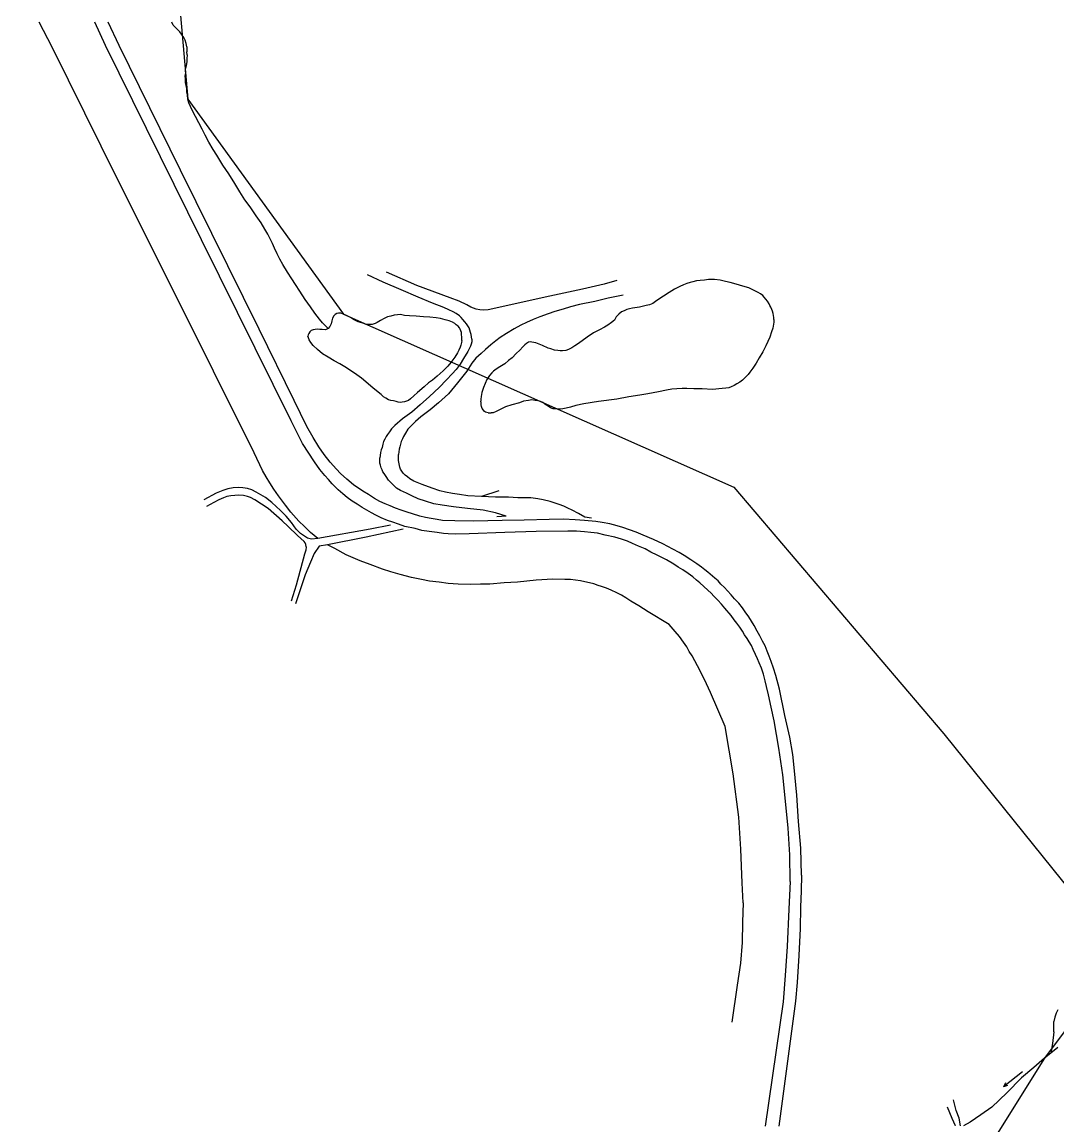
# Model space of a CAD drawing. Header units: millimetres. Extents: x 583 to 26013, y 350 to 21391.
# Drawn here: x 7621.9 to 8091.2, y 11884 to 12384 of the extents above; entities that cross this region are included whole.
import ezdxf

# ---------------------------------------------------------------- set-up
doc = ezdxf.new("R2010")
doc.units = ezdxf.units.MM
for name, color, linetype in [('105-QUADRAS_ESTRADAS', 80, 'Continuous'), ('110-CERCA_DE_ARAME', 10, 'Continuous'), ('145-', 130, 'Continuous'), ('RIOS', 140, 'Continuous')]:
    doc.layers.add(name, color=color, linetype=linetype)

msp = doc.modelspace()

# ---------------------------------------------------------------- linework, layer by layer
at = {"layer": '105-QUADRAS_ESTRADAS', "color": 0, "linetype": 'Continuous'}
for p, q in [((7659.71551, 12373.40241), (7654.81551, 12383.90241)), ((7665.91551, 12373.30241), (7660.91551, 12383.90241)), ((7703.21551, 12285.30241), (7659.71551, 12373.40241)), ((7693.71551, 12316.90241), (7665.91551, 12373.30241)), ((7729.31551, 12244.80241), (7693.71551, 12316.90241)), ((7743.81551, 12203.40241), (7703.21551, 12285.30241)), ((7800.81551, 12264.70241), (7787.01551, 12270.70241)), ((7785.51551, 12266.20241), (7778.41551, 12269.50241)), ((7793.71551, 12262.60241), (7785.51551, 12266.20241)), ((7885.61551, 12265.20241), (7875.81551, 12262.90241)), ((7891.41551, 12266.90241), (7885.61551, 12265.20241)), ((7801.31551, 12259.30241), (7793.71551, 12262.60241)), ((7815.81551, 12259.00241), (7800.81551, 12264.70241)), ((7875.81551, 12262.90241), (7858.91551, 12259.30241)), ((7894.21551, 12260.20241), (7887.41551, 12258.90241)), ((7807.91551, 12256.60241), (7801.31551, 12259.30241)), ((7812.91551, 12254.60241), (7807.91551, 12256.60241)), ((7819.91551, 12257.50241), (7815.81551, 12259.00241)), ((7823.41551, 12255.80241), (7819.91551, 12257.50241)), ((7825.21551, 12254.80241), (7823.41551, 12255.80241)), ((7858.91551, 12259.30241), (7835.11551, 12254.10241)), ((7870.41551, 12255.00241), (7867.01551, 12253.90241)), ((7874.41551, 12256.00241), (7870.41551, 12255.00241)), ((7881.41551, 12257.40241), (7874.41551, 12256.00241)), ((7887.41551, 12258.90241), (7881.41551, 12257.40241)), ((7815.31551, 12253.60241), (7812.91551, 12254.60241)), ((7817.21551, 12252.70241), (7815.31551, 12253.60241)), ((7818.61551, 12251.90241), (7817.21551, 12252.70241)), ((7820.01551, 12250.90241), (7818.61551, 12251.90241)), ((7820.81551, 12250.20241), (7820.01551, 12250.90241)), ((7821.61551, 12249.30241), (7820.81551, 12250.20241)), ((7827.61551, 12253.90241), (7825.21551, 12254.80241)), ((7829.31551, 12253.60241), (7827.61551, 12253.90241)), ((7831.11551, 12253.50241), (7829.31551, 12253.60241)), ((7833.11551, 12253.60241), (7831.11551, 12253.50241)), ((7835.11551, 12254.10241), (7833.11551, 12253.60241)), ((7856.51551, 12250.50241), (7853.51551, 12249.30241)), ((7860.21551, 12251.80241), (7856.51551, 12250.50241)), ((7863.21551, 12252.80241), (7860.21551, 12251.80241)), ((7867.01551, 12253.90241), (7863.21551, 12252.80241)), ((7822.51551, 12248.20241), (7821.61551, 12249.30241)), ((7823.21551, 12247.30241), (7822.51551, 12248.20241)), ((7823.91551, 12246.40241), (7823.21551, 12247.30241)), ((7824.41551, 12245.40241), (7823.91551, 12246.40241)), ((7824.81551, 12244.40241), (7824.41551, 12245.40241)), ((7844.81551, 12245.00241), (7841.31551, 12242.90241)), ((7847.91551, 12246.70241), (7844.81551, 12245.00241)), ((7850.41551, 12247.90241), (7847.91551, 12246.70241)), ((7853.51551, 12249.30241), (7850.41551, 12247.90241)), ((7745.11551, 12212.60241), (7729.31551, 12244.80241)), ((7825.11551, 12243.30241), (7824.81551, 12244.40241)), ((7825.41551, 12242.40241), (7825.11551, 12243.30241)), ((7825.51551, 12241.40241), (7825.41551, 12242.40241)), ((7825.61551, 12240.30241), (7825.51551, 12241.40241)), ((7825.61551, 12240.30241), (7825.61551, 12239.10241)), ((7838.51551, 12241.10241), (7836.51551, 12239.60241)), ((7841.31551, 12242.90241), (7838.51551, 12241.10241)), ((7825.01551, 12237.20241), (7823.81551, 12234.80241)), ((7825.41551, 12238.10241), (7825.01551, 12237.20241)), ((7825.61551, 12239.10241), (7825.41551, 12238.10241)), ((7831.81551, 12235.70241), (7829.81551, 12233.90241)), ((7834.31551, 12237.80241), (7831.81551, 12235.70241)), ((7836.51551, 12239.60241), (7834.31551, 12237.80241)), ((7821.81551, 12231.50241), (7820.31551, 12229.00241)), ((7823.81551, 12234.80241), (7821.81551, 12231.50241)), ((7827.51551, 12231.70241), (7825.71551, 12229.50241)), ((7829.81551, 12233.90241), (7827.51551, 12231.70241)), ((7818.61551, 12226.60241), (7816.71551, 12224.60241)), ((7820.31551, 12229.00241), (7818.61551, 12226.60241)), ((7823.41551, 12225.90241), (7819.11551, 12220.60241)), ((7825.71551, 12229.50241), (7823.41551, 12225.90241)), ((7814.21551, 12221.90241), (7810.91551, 12218.40241)), ((7816.71551, 12224.60241), (7814.21551, 12221.90241)), ((7819.11551, 12220.60241), (7815.11551, 12215.60241)), ((7810.91551, 12218.40241), (7806.51551, 12214.40241)), ((7815.11551, 12215.60241), (7810.51551, 12211.50241)), ((7750.91551, 12200.70241), (7745.11551, 12212.60241)), ((7802.21551, 12210.60241), (7798.41551, 12207.30241)), ((7806.51551, 12214.40241), (7802.21551, 12210.60241)), ((7810.51551, 12211.50241), (7806.81551, 12208.30241)), ((7798.41551, 12207.30241), (7794.21551, 12204.20241)), ((7802.61551, 12205.10241), (7800.11551, 12203.00241)), ((7806.81551, 12208.30241), (7802.61551, 12205.10241)), ((7749.01551, 12193.10241), (7743.81551, 12203.40241)), ((7753.71551, 12195.80241), (7750.91551, 12200.70241)), ((7790.81551, 12201.20241), (7789.21551, 12199.70241)), ((7794.21551, 12204.20241), (7790.81551, 12201.20241)), ((7798.41551, 12201.40241), (7796.71551, 12199.50241)), ((7800.11551, 12203.00241), (7798.41551, 12201.40241)), ((7756.41551, 12191.50241), (7753.71551, 12195.80241)), ((7786.21551, 12195.00241), (7785.71551, 12193.90241)), ((7786.81551, 12196.20241), (7786.21551, 12195.00241)), ((7787.41551, 12197.20241), (7786.81551, 12196.20241)), ((7788.31551, 12198.40241), (7787.41551, 12197.20241)), ((7789.21551, 12199.70241), (7788.31551, 12198.40241)), ((7794.21551, 12195.10241), (7793.71551, 12193.90241)), ((7794.71551, 12196.30241), (7794.21551, 12195.10241)), ((7795.61551, 12197.80241), (7794.71551, 12196.30241)), ((7796.71551, 12199.50241), (7795.61551, 12197.80241)), ((7754.31551, 12184.70241), (7749.01551, 12193.10241)), ((7758.71551, 12188.10241), (7756.41551, 12191.50241)), ((7784.51551, 12190.20241), (7784.21551, 12189.00241)), ((7785.01551, 12191.30241), (7784.51551, 12190.20241)), ((7785.31551, 12192.80241), (7785.01551, 12191.30241)), ((7785.71551, 12193.90241), (7785.31551, 12192.80241)), ((7792.71551, 12190.50241), (7792.61551, 12189.30241)), ((7793.01551, 12191.60241), (7792.71551, 12190.50241)), ((7793.31551, 12192.80241), (7793.01551, 12191.60241)), ((7793.71551, 12193.90241), (7793.31551, 12192.80241)), ((7761.51551, 12184.60241), (7758.71551, 12188.10241)), ((7784.11551, 12187.70241), (7784.01551, 12186.60241)), ((7784.01551, 12184.20241), (7784.01551, 12186.60241)), ((7784.21551, 12189.00241), (7784.11551, 12187.70241)), ((7792.61551, 12189.30241), (7792.51551, 12188.10241)), ((7792.51551, 12185.30241), (7792.51551, 12188.10241)), ((7792.81551, 12183.90241), (7792.51551, 12185.30241)), ((7756.81551, 12181.30241), (7754.31551, 12184.70241)), ((7759.01551, 12178.60241), (7756.81551, 12181.30241)), ((7764.31551, 12181.50241), (7761.51551, 12184.60241)), ((7766.21551, 12179.40241), (7764.31551, 12181.50241)), ((7784.21551, 12183.20241), (7784.01551, 12184.20241)), ((7784.51551, 12182.10241), (7784.21551, 12183.20241)), ((7785.01551, 12181.10241), (7784.51551, 12182.10241)), ((7785.31551, 12180.20241), (7785.01551, 12181.10241)), ((7786.01551, 12179.40241), (7785.31551, 12180.20241)), ((7793.11551, 12182.40241), (7792.81551, 12183.90241)), ((7793.41551, 12181.50241), (7793.11551, 12182.40241)), ((7793.91551, 12180.60241), (7793.41551, 12181.50241)), ((7794.61551, 12179.60241), (7793.91551, 12180.60241)), ((7760.71551, 12176.80241), (7759.01551, 12178.60241)), ((7762.41551, 12174.80241), (7760.71551, 12176.80241)), ((7769.01551, 12176.90241), (7766.21551, 12179.40241)), ((7772.11551, 12174.30241), (7769.01551, 12176.90241)), ((7786.81551, 12178.10241), (7786.01551, 12179.40241)), ((7787.91551, 12176.50241), (7786.81551, 12178.10241)), ((7789.11551, 12175.30241), (7787.91551, 12176.50241)), ((7790.31551, 12174.10241), (7789.11551, 12175.30241)), ((7795.51551, 12178.70241), (7794.61551, 12179.60241)), ((7796.51551, 12177.90241), (7795.51551, 12178.70241)), ((7797.61551, 12177.10241), (7796.51551, 12177.90241)), ((7799.41551, 12176.00241), (7797.61551, 12177.10241)), ((7803.21551, 12174.50241), (7799.41551, 12176.00241)), ((7709.91551, 12170.60241), (7704.21551, 12167.50241)), ((7712.81551, 12171.80241), (7709.91551, 12170.60241)), ((7715.11551, 12172.50241), (7712.81551, 12171.80241)), ((7717.51551, 12173.00241), (7715.11551, 12172.50241)), ((7719.81551, 12173.10241), (7717.51551, 12173.00241)), ((7721.91551, 12173.00241), (7719.81551, 12173.10241)), ((7724.01551, 12172.70241), (7721.91551, 12173.00241)), ((7726.01551, 12172.10241), (7724.01551, 12172.70241)), ((7727.91551, 12171.00241), (7726.01551, 12172.10241)), ((7732.11551, 12168.60241), (7727.91551, 12171.00241)), ((7765.11551, 12172.00241), (7762.41551, 12174.80241)), ((7767.21551, 12170.30241), (7765.11551, 12172.00241)), ((7769.21551, 12168.60241), (7767.21551, 12170.30241)), ((7776.31551, 12171.50241), (7772.11551, 12174.30241)), ((7778.81551, 12169.90241), (7776.31551, 12171.50241)), ((7791.51551, 12172.90241), (7790.31551, 12174.10241)), ((7793.41551, 12171.80241), (7791.51551, 12172.90241)), ((7796.11551, 12170.50241), (7793.41551, 12171.80241)), ((7798.51551, 12169.30241), (7796.11551, 12170.50241)), ((7807.71551, 12172.90241), (7803.21551, 12174.50241)), ((7811.11551, 12171.60241), (7807.71551, 12172.90241)), ((7813.71551, 12171.00241), (7811.11551, 12171.60241)), ((7816.91551, 12170.40241), (7813.71551, 12171.00241)), ((7820.01551, 12170.00241), (7816.91551, 12170.40241)), ((7823.81551, 12169.40241), (7820.01551, 12170.00241)), ((7708.81551, 12166.30241), (7705.51551, 12164.60241)), ((7711.01551, 12167.60241), (7708.81551, 12166.30241)), ((7713.11551, 12168.50241), (7711.01551, 12167.60241)), ((7714.71551, 12169.00241), (7713.11551, 12168.50241)), ((7716.51551, 12169.30241), (7714.71551, 12169.00241)), ((7718.31551, 12169.50241), (7716.51551, 12169.30241)), ((7720.11551, 12169.60241), (7718.31551, 12169.50241)), ((7722.21551, 12169.50241), (7720.11551, 12169.60241)), ((7724.01551, 12169.10241), (7722.21551, 12169.50241)), ((7725.41551, 12168.60241), (7724.01551, 12169.10241)), ((7727.31551, 12167.60241), (7725.41551, 12168.60241)), ((7733.41551, 12163.60241), (7727.31551, 12167.60241)), ((7735.11551, 12166.30241), (7732.11551, 12168.60241)), ((7739.01551, 12162.70241), (7735.11551, 12166.30241)), ((7771.41551, 12167.00241), (7769.21551, 12168.60241)), ((7773.71551, 12165.60241), (7771.41551, 12167.00241)), ((7775.91551, 12164.10241), (7773.71551, 12165.60241)), ((7781.51551, 12168.20241), (7778.81551, 12169.90241)), ((7784.01551, 12166.80241), (7781.51551, 12168.20241)), ((7786.41551, 12165.70241), (7784.01551, 12166.80241)), ((7788.71551, 12164.80241), (7786.41551, 12165.70241)), ((7801.41551, 12168.00241), (7798.51551, 12169.30241)), ((7804.61551, 12167.00241), (7801.41551, 12168.00241)), ((7808.41551, 12165.80241), (7804.61551, 12167.00241)), ((7812.21551, 12165.10241), (7808.41551, 12165.80241)), ((7817.41551, 12164.30241), (7812.21551, 12165.10241)), ((7830.11551, 12169.00241), (7823.81551, 12169.40241)), ((7836.41551, 12168.70241), (7830.11551, 12169.00241)), ((7842.31551, 12168.70241), (7836.41551, 12168.70241)), ((7846.51551, 12168.50241), (7842.31551, 12168.70241)), ((7852.31551, 12168.40241), (7846.51551, 12168.50241)), ((7855.51551, 12168.00241), (7852.31551, 12168.40241)), ((7857.91551, 12167.60241), (7855.51551, 12168.00241)), ((7861.11551, 12166.80241), (7857.91551, 12167.60241)), ((7863.41551, 12166.10241), (7861.11551, 12166.80241)), ((7865.21551, 12165.40241), (7863.41551, 12166.10241)), ((7867.31551, 12164.70241), (7865.21551, 12165.40241)), ((7739.81551, 12158.00241), (7733.41551, 12163.60241)), ((7741.61551, 12160.20241), (7739.01551, 12162.70241)), ((7744.01551, 12157.30241), (7741.61551, 12160.20241)), ((7778.11551, 12162.80241), (7775.91551, 12164.10241)), ((7780.21551, 12161.60241), (7778.11551, 12162.80241)), ((7782.21551, 12160.60241), (7780.21551, 12161.60241)), ((7784.51551, 12159.40241), (7782.21551, 12160.60241)), ((7791.01551, 12163.70241), (7788.71551, 12164.80241)), ((7793.71551, 12162.80241), (7791.01551, 12163.70241)), ((7796.31551, 12161.90241), (7793.71551, 12162.80241)), ((7798.81551, 12161.20241), (7796.31551, 12161.90241)), ((7802.11551, 12160.10241), (7798.81551, 12161.20241)), ((7804.61551, 12159.50241), (7802.11551, 12160.10241)), ((7823.71551, 12163.60241), (7817.41551, 12164.30241)), ((7830.81551, 12162.80241), (7823.71551, 12163.60241)), ((7836.41551, 12161.60241), (7830.81551, 12162.80241)), ((7841.21551, 12160.20241), (7836.41551, 12161.60241)), ((7841.21551, 12160.20241), (7837.01551, 12159.80241)), ((7869.21551, 12163.80241), (7867.31551, 12164.70241)), ((7871.11551, 12162.90241), (7869.21551, 12163.80241)), ((7873.91551, 12161.30241), (7871.11551, 12162.90241)), ((7876.91551, 12159.70241), (7873.91551, 12161.30241)), ((7742.51551, 12155.40241), (7739.81551, 12158.00241)), ((7746.61551, 12151.40241), (7742.51551, 12155.40241)), ((7746.11551, 12154.20241), (7744.01551, 12157.30241)), ((7788.81551, 12156.00241), (7779.61551, 12154.20241)), ((7787.51551, 12158.20241), (7784.51551, 12159.40241)), ((7789.91551, 12157.40241), (7787.51551, 12158.20241)), ((7792.41551, 12156.50241), (7789.91551, 12157.40241)), ((7795.31551, 12155.50241), (7792.41551, 12156.50241)), ((7799.91551, 12154.50241), (7795.31551, 12155.50241)), ((7807.21551, 12159.10241), (7804.61551, 12159.50241)), ((7810.01551, 12158.60241), (7807.21551, 12159.10241)), ((7812.41551, 12158.20241), (7810.01551, 12158.60241)), ((7817.91551, 12158.00241), (7812.41551, 12158.20241)), ((7826.61551, 12157.90241), (7817.91551, 12158.00241)), ((7832.91551, 12158.00241), (7826.61551, 12157.90241)), ((7839.41551, 12158.20241), (7832.91551, 12158.00241)), ((7849.31551, 12158.30241), (7839.41551, 12158.20241)), ((7860.71551, 12158.60241), (7849.31551, 12158.30241)), ((7867.21551, 12158.80241), (7860.71551, 12158.60241)), ((7872.41551, 12158.50241), (7867.21551, 12158.80241)), ((7876.71551, 12158.20241), (7872.41551, 12158.50241)), ((7881.81551, 12157.70241), (7876.71551, 12158.20241)), ((7879.91551, 12159.30241), (7876.91551, 12159.70241)), ((7884.71551, 12157.30241), (7881.81551, 12157.70241)), ((7888.11551, 12156.60241), (7884.71551, 12157.30241)), ((7891.51551, 12155.70241), (7888.11551, 12156.60241)), ((7894.01551, 12155.00241), (7891.51551, 12155.70241)), ((7897.11551, 12154.00241), (7894.01551, 12155.00241)), ((7748.11551, 12152.30241), (7746.11551, 12154.20241)), ((7749.71551, 12148.60241), (7746.61551, 12151.40241)), ((7749.91551, 12151.10241), (7748.11551, 12152.30241)), ((7751.21551, 12150.20241), (7749.91551, 12151.10241)), ((7753.01551, 12149.70241), (7751.21551, 12150.20241)), ((7755.91551, 12150.10241), (7753.01551, 12149.70241)), ((7779.61551, 12154.20241), (7755.91551, 12150.10241)), ((7777.81551, 12150.60241), (7760.21551, 12147.10241)), ((7794.51551, 12154.20241), (7777.81551, 12150.60241)), ((7803.01551, 12153.70241), (7799.91551, 12154.50241)), ((7806.31551, 12153.20241), (7803.01551, 12153.70241)), ((7810.01551, 12152.70241), (7806.31551, 12153.20241)), ((7812.81551, 12152.30241), (7810.01551, 12152.70241)), ((7814.91551, 12152.20241), (7812.81551, 12152.30241)), ((7818.31551, 12152.00241), (7814.91551, 12152.20241)), ((7824.51551, 12152.20241), (7818.31551, 12152.00241)), ((7840.61551, 12152.80241), (7824.51551, 12152.20241)), ((7854.81551, 12153.20241), (7840.61551, 12152.80241)), ((7869.21551, 12153.30241), (7854.81551, 12153.20241)), ((7873.01551, 12153.30241), (7869.21551, 12153.30241)), ((7876.71551, 12153.10241), (7873.01551, 12153.30241)), ((7879.51551, 12152.80241), (7876.71551, 12153.10241)), ((7882.61551, 12152.50241), (7879.51551, 12152.80241)), ((7886.11551, 12151.60241), (7882.61551, 12152.50241)), ((7890.41551, 12150.60241), (7886.11551, 12151.60241)), ((7893.51551, 12149.70241), (7890.41551, 12150.60241)), ((7900.11551, 12152.90241), (7897.11551, 12154.00241)), ((7903.21551, 12151.60241), (7900.11551, 12152.90241)), ((7908.01551, 12149.60241), (7903.21551, 12151.60241)), ((7750.11551, 12148.10241), (7749.71551, 12148.60241)), ((7750.51551, 12147.30241), (7750.11551, 12148.10241)), ((7750.61551, 12146.20241), (7750.51551, 12147.30241)), ((7750.61551, 12146.20241), (7750.51551, 12144.80241)), ((7756.51551, 12146.50241), (7754.21551, 12143.30241)), ((7760.21551, 12147.10241), (7756.51551, 12146.50241)), ((7896.21551, 12148.80241), (7893.51551, 12149.70241)), ((7898.41551, 12147.80241), (7896.21551, 12148.80241)), ((7901.21551, 12146.60241), (7898.41551, 12147.80241)), ((7904.11551, 12145.30241), (7901.21551, 12146.60241)), ((7906.81551, 12143.90241), (7904.11551, 12145.30241)), ((7912.11551, 12147.60241), (7908.01551, 12149.60241)), ((7916.71551, 12145.20241), (7912.11551, 12147.60241)), ((7919.61551, 12143.70241), (7916.71551, 12145.20241)), ((7749.91551, 12142.90241), (7746.11551, 12128.90241)), ((7750.51551, 12144.80241), (7749.91551, 12142.90241)), ((7754.21551, 12143.30241), (7752.51551, 12139.30241)), ((7909.61551, 12142.50241), (7906.81551, 12143.90241)), ((7913.81551, 12140.30241), (7909.61551, 12142.50241)), ((7917.21551, 12138.40241), (7913.81551, 12140.30241)), ((7921.91551, 12142.30241), (7919.61551, 12143.70241)), ((7924.81551, 12140.40241), (7921.91551, 12142.30241)), ((7927.61551, 12138.50241), (7924.81551, 12140.40241)), ((7752.51551, 12139.30241), (7750.11551, 12133.50241)), ((7919.11551, 12137.10241), (7917.21551, 12138.40241)), ((7921.31551, 12135.80241), (7919.11551, 12137.10241)), ((7923.61551, 12134.20241), (7921.31551, 12135.80241)), ((7929.71551, 12137.10241), (7927.61551, 12138.50241)), ((7931.21551, 12135.90241), (7929.71551, 12137.10241)), ((7932.61551, 12134.80241), (7931.21551, 12135.90241)), ((7750.11551, 12133.50241), (7745.71551, 12120.50241)), ((7925.71551, 12132.60241), (7923.61551, 12134.20241)), ((7927.41551, 12131.20241), (7925.71551, 12132.60241)), ((7928.91551, 12129.90241), (7927.41551, 12131.20241)), ((7935.81551, 12132.00241), (7932.61551, 12134.80241)), ((7937.21551, 12130.80241), (7935.81551, 12132.00241)), ((7938.51551, 12129.40241), (7937.21551, 12130.80241)), ((7746.11551, 12128.90241), (7743.81551, 12121.70241)), ((7930.71551, 12128.30241), (7928.91551, 12129.90241)), ((7932.51551, 12126.70241), (7930.71551, 12128.30241)), ((7934.11551, 12125.20241), (7932.51551, 12126.70241)), ((7935.31551, 12123.90241), (7934.11551, 12125.20241)), ((7940.11551, 12127.90241), (7938.51551, 12129.40241)), ((7941.51551, 12126.30241), (7940.11551, 12127.90241)), ((7943.21551, 12124.50241), (7941.51551, 12126.30241)), ((7937.11551, 12122.10241), (7935.31551, 12123.90241)), ((7938.71551, 12120.30241), (7937.11551, 12122.10241)), ((7940.21551, 12118.50241), (7938.71551, 12120.30241)), ((7944.71551, 12122.70241), (7943.21551, 12124.50241)), ((7946.61551, 12120.70241), (7944.71551, 12122.70241)), ((7948.21551, 12118.70241), (7946.61551, 12120.70241)), ((7943.11551, 12115.10241), (7940.21551, 12118.50241)), ((7944.51551, 12113.20241), (7943.11551, 12115.10241)), ((7949.51551, 12116.80241), (7948.21551, 12118.70241)), ((7951.11551, 12114.60241), (7949.51551, 12116.80241)), ((7945.71551, 12111.70241), (7944.51551, 12113.20241)), ((7947.01551, 12109.80241), (7945.71551, 12111.70241)), ((7952.31551, 12112.60241), (7951.11551, 12114.60241)), ((7953.61551, 12110.60241), (7952.31551, 12112.60241)), ((7954.91551, 12108.10241), (7953.61551, 12110.60241)), ((7948.31551, 12108.00241), (7947.01551, 12109.80241)), ((7949.21551, 12106.40241), (7948.31551, 12108.00241)), ((7950.31551, 12104.80241), (7949.21551, 12106.40241)), ((7956.11551, 12106.00241), (7954.91551, 12108.10241)), ((7957.31551, 12103.50241), (7956.11551, 12106.00241)), ((7951.31551, 12103.20241), (7950.31551, 12104.80241)), ((7952.31551, 12101.50241), (7951.31551, 12103.20241)), ((7953.11551, 12099.70241), (7952.31551, 12101.50241)), ((7958.51551, 12101.40241), (7957.31551, 12103.50241)), ((7959.51551, 12099.00241), (7958.51551, 12101.40241)), ((7954.21551, 12097.50241), (7953.11551, 12099.70241)), ((7955.11551, 12095.50241), (7954.21551, 12097.50241)), ((7955.81551, 12093.70241), (7955.11551, 12095.50241)), ((7960.41551, 12096.70241), (7959.51551, 12099.00241)), ((7961.31551, 12094.30241), (7960.41551, 12096.70241)), ((7956.81551, 12091.30241), (7955.81551, 12093.70241)), ((7957.71551, 12088.60241), (7956.81551, 12091.30241)), ((7962.31551, 12091.30241), (7961.31551, 12094.30241)), ((7963.41551, 12088.00241), (7962.31551, 12091.30241)), ((7958.51551, 12085.60241), (7957.71551, 12088.60241)), ((7959.21551, 12083.00241), (7958.51551, 12085.60241)), ((7965.01551, 12081.80241), (7963.41551, 12088.00241)), ((7960.11551, 12079.20241), (7959.21551, 12083.00241)), ((7967.51551, 12069.90241), (7965.01551, 12081.80241)), ((7961.31551, 12073.70241), (7960.11551, 12079.20241)), ((7962.61551, 12067.40241), (7961.31551, 12073.70241)), ((7964.71551, 12055.10241), (7962.61551, 12067.40241)), ((7969.71551, 12060.00241), (7967.51551, 12069.90241)), ((7971.11551, 12052.20241), (7969.71551, 12060.00241)), ((7966.51551, 12043.00241), (7964.71551, 12055.10241)), ((7971.71551, 12046.30241), (7971.11551, 12052.20241)), ((7972.81551, 12033.80241), (7971.71551, 12046.30241)), ((7967.81551, 12031.00241), (7966.51551, 12043.00241)), ((7969.01551, 12018.80241), (7967.81551, 12031.00241)), ((7973.71551, 12021.80241), (7972.81551, 12033.80241)), ((7974.71551, 12009.70241), (7973.71551, 12021.80241)), ((7969.71551, 12006.80241), (7969.01551, 12018.80241)), ((7969.81551, 11994.60241), (7969.71551, 12006.80241)), ((7975.01551, 11997.60241), (7974.71551, 12009.70241)), ((7975.01551, 11997.60241), (7974.91551, 11990.40241)), ((7969.81551, 11994.60241), (7969.31551, 11982.10241)), ((7974.91551, 11990.40241), (7974.61551, 11983.10241)), ((7969.31551, 11982.10241), (7968.51551, 11965.20241)), ((7974.61551, 11983.10241), (7974.41551, 11973.30241)), ((7974.41551, 11973.30241), (7973.81551, 11961.10241)), ((7968.51551, 11965.20241), (7967.61551, 11952.10241)), ((7973.81551, 11961.10241), (7973.01551, 11948.90241)), ((7967.61551, 11952.10241), (7966.71551, 11940.20241)), ((7973.01551, 11948.90241), (7972.31551, 11940.50241)), ((7966.71551, 11940.20241), (7958.51551, 11883.90241)), ((7972.31551, 11940.50241), (7964.71551, 11883.90241)), ((8045.11551, 11890.90241), (8043.81551, 11895.80241)), ((8043.31551, 11887.30241), (8041.21551, 11892.40241)), ((8046.41551, 11887.40241), (8045.11551, 11890.90241)), ((8044.81551, 11884.00241), (8043.31551, 11887.30241)), ((8047.01551, 11884.00241), (8046.41551, 11887.40241)), ((8044.81551, 11884.00241), (8044.81551, 11884.00241)), ((8047.01551, 11884.00241), (8047.01551, 11884.00241))]:
    msp.add_line(p, q, dxfattribs=at)
at = {"layer": '110-CERCA_DE_ARAME', "color": 0, "linetype": 'Continuous'}
for p, q in [((7635.51551, 12372.60241), (7629.71551, 12383.90241)), ((7665.21551, 12312.80241), (7635.51551, 12372.60241)), ((7690.21551, 12262.80241), (7665.21551, 12312.80241)), ((7727.01551, 12188.90241), (7690.21551, 12262.80241)), ((7730.81551, 12180.80241), (7727.01551, 12188.90241)), ((7732.51551, 12177.90241), (7730.81551, 12180.80241)), ((7734.11551, 12175.20241), (7732.51551, 12177.90241)), ((7735.91551, 12172.40241), (7734.11551, 12175.20241)), ((7738.11551, 12169.30241), (7735.91551, 12172.40241)), ((7837.91551, 12171.60241), (7830.11551, 12169.00241)), ((7741.21551, 12165.10241), (7738.11551, 12169.30241)), ((7743.71551, 12161.90241), (7741.21551, 12165.10241)), ((7747.21551, 12157.90241), (7743.71551, 12161.90241)), ((7749.81551, 12155.40241), (7747.21551, 12157.90241)), ((7752.61551, 12152.80241), (7749.81551, 12155.40241)), ((7755.91551, 12150.10241), (7752.61551, 12152.80241)), ((7763.61551, 12145.50241), (7760.21551, 12147.10241)), ((7768.71551, 12142.70241), (7763.61551, 12145.50241)), ((7775.01551, 12139.90241), (7768.71551, 12142.70241)), ((7779.61551, 12138.20241), (7775.01551, 12139.90241)), ((7785.21551, 12136.10241), (7779.61551, 12138.20241)), ((7788.91551, 12134.90241), (7785.21551, 12136.10241)), ((7793.21551, 12133.70241), (7788.91551, 12134.90241)), ((7798.31551, 12132.40241), (7793.21551, 12133.70241)), ((7802.91551, 12131.50241), (7798.31551, 12132.40241)), ((7806.41551, 12130.70241), (7802.91551, 12131.50241)), ((7810.91551, 12130.20241), (7806.41551, 12130.70241)), ((7814.91551, 12129.70241), (7810.91551, 12130.20241)), ((7846.31551, 12130.20241), (7840.31551, 12129.90241)), ((7854.81551, 12131.20241), (7846.31551, 12130.20241)), ((7862.31551, 12131.60241), (7854.81551, 12131.20241)), ((7867.71551, 12131.50241), (7862.31551, 12131.60241)), ((7870.31551, 12131.40241), (7867.71551, 12131.50241)), ((7872.61551, 12131.20241), (7870.31551, 12131.40241)), ((7874.81551, 12130.80241), (7872.61551, 12131.20241)), ((7876.91551, 12130.40241), (7874.81551, 12130.80241)), ((7879.01551, 12130.00241), (7876.91551, 12130.40241)), ((7880.91551, 12129.50241), (7879.01551, 12130.00241)), ((7819.41551, 12129.40241), (7814.91551, 12129.70241)), ((7825.21551, 12129.20241), (7819.41551, 12129.40241)), ((7829.61551, 12129.30241), (7825.21551, 12129.20241)), ((7833.81551, 12129.40241), (7829.61551, 12129.30241)), ((7840.31551, 12129.90241), (7833.81551, 12129.40241)), ((7882.91551, 12128.80241), (7880.91551, 12129.50241)), ((7884.41551, 12128.30241), (7882.91551, 12128.80241)), ((7886.61551, 12127.60241), (7884.41551, 12128.30241)), ((7888.81551, 12126.70241), (7886.61551, 12127.60241)), ((7891.31551, 12125.40241), (7888.81551, 12126.70241)), ((7893.51551, 12124.40241), (7891.31551, 12125.40241)), ((7895.41551, 12123.20241), (7893.51551, 12124.40241)), ((7897.71551, 12121.70241), (7895.41551, 12123.20241)), ((7901.31551, 12119.50241), (7897.71551, 12121.70241)), ((7905.61551, 12116.80241), (7901.31551, 12119.50241)), ((7915.11551, 12111.10241), (7905.61551, 12116.80241)), ((7917.81551, 12107.90241), (7915.11551, 12111.10241)), ((7919.71551, 12105.70241), (7917.81551, 12107.90241)), ((7921.61551, 12103.00241), (7919.71551, 12105.70241)), ((7923.01551, 12100.90241), (7921.61551, 12103.00241)), ((7924.11551, 12098.90241), (7923.01551, 12100.90241)), ((7925.41551, 12096.90241), (7924.11551, 12098.90241)), ((7927.81551, 12092.40241), (7925.41551, 12096.90241)), ((7931.11551, 12086.20241), (7927.81551, 12092.40241)), ((7933.71551, 12080.20241), (7931.11551, 12086.20241)), ((7940.41551, 12064.80241), (7933.71551, 12080.20241)), ((7944.01551, 12043.40241), (7940.41551, 12064.80241)), ((7946.61551, 12023.80241), (7944.01551, 12043.40241)), ((7947.51551, 12009.30241), (7946.61551, 12023.80241)), ((7948.11551, 11994.10241), (7947.51551, 12009.30241)), ((7948.61551, 11985.00241), (7948.11551, 11994.10241)), ((7948.61551, 11985.00241), (7948.31551, 11976.30241)), ((7948.31551, 11976.30241), (7948.11551, 11967.10241)), ((7948.11551, 11967.10241), (7947.41551, 11957.60241)), ((7947.41551, 11957.60241), (7945.91551, 11947.70241)), ((7945.91551, 11947.70241), (7943.41551, 11931.00241))]:
    msp.add_line(p, q, dxfattribs=at)
at = {"layer": '145-', "color": 0, "linetype": 'Continuous'}
for p, q in [((7690.41551, 12382.60241), (7689.71551, 12383.90241)), ((7691.71551, 12381.20241), (7690.41551, 12382.60241)), ((7693.41551, 12379.50241), (7691.71551, 12381.20241)), ((7694.11551, 12378.40241), (7693.41551, 12379.50241)), ((7695.21551, 12376.90241), (7694.11551, 12378.40241)), ((7695.81551, 12375.80241), (7695.21551, 12376.90241)), ((7696.21551, 12374.30241), (7695.81551, 12375.80241)), ((7696.61551, 12372.80241), (7696.21551, 12374.30241)), ((7696.61551, 12372.80241), (7696.51551, 12370.40241)), ((7696.71551, 12369.10241), (7696.51551, 12370.40241)), ((7696.51551, 12365.90241), (7696.31551, 12364.30241)), ((7696.61551, 12367.30241), (7696.51551, 12365.90241)), ((7696.71551, 12369.10241), (7696.61551, 12367.30241)), ((7696.01551, 12361.40241), (7695.81551, 12359.70241)), ((7696.31551, 12364.30241), (7695.91551, 12362.90241)), ((7696.01551, 12361.40241), (7695.91551, 12362.90241)), ((7695.91551, 12358.00241), (7695.81551, 12359.70241)), ((7696.01551, 12356.60241), (7695.91551, 12358.00241)), ((7696.21551, 12355.20241), (7696.01551, 12356.60241)), ((7696.51551, 12353.90241), (7696.21551, 12355.20241)), ((7696.61551, 12352.40241), (7696.51551, 12353.90241)), ((7696.91551, 12351.00241), (7696.61551, 12352.40241)), ((7697.01551, 12349.10241), (7696.91551, 12351.00241)), ((7697.51551, 12347.30241), (7697.01551, 12349.10241)), ((7699.01551, 12344.00241), (7697.51551, 12347.30241)), ((7703.51551, 12335.50241), (7699.01551, 12344.00241)), ((7704.91551, 12332.80241), (7703.51551, 12335.50241)), ((7706.51551, 12329.60241), (7704.91551, 12332.80241)), ((7708.41551, 12326.30241), (7706.51551, 12329.60241)), ((7710.11551, 12323.70241), (7708.41551, 12326.30241)), ((7712.91551, 12319.20241), (7710.11551, 12323.70241)), ((7715.51551, 12315.20241), (7712.91551, 12319.20241)), ((7718.31551, 12310.90241), (7715.51551, 12315.20241)), ((7720.61551, 12307.10241), (7718.31551, 12310.90241)), ((7722.81551, 12303.50241), (7720.61551, 12307.10241)), ((7725.31551, 12300.20241), (7722.81551, 12303.50241)), ((7728.01551, 12296.20241), (7725.31551, 12300.20241)), ((7730.21551, 12293.00241), (7728.01551, 12296.20241)), ((7731.91551, 12290.20241), (7730.21551, 12293.00241)), ((7733.31551, 12287.90241), (7731.91551, 12290.20241)), ((7734.31551, 12285.80241), (7733.31551, 12287.90241)), ((7735.31551, 12283.60241), (7734.31551, 12285.80241)), ((7736.21551, 12281.50241), (7735.31551, 12283.60241)), ((7737.41551, 12279.00241), (7736.21551, 12281.50241)), ((7738.61551, 12276.60241), (7737.41551, 12279.00241)), ((7740.11551, 12274.10241), (7738.61551, 12276.60241)), ((7742.11551, 12270.60241), (7740.11551, 12274.10241)), ((7744.11551, 12267.70241), (7742.11551, 12270.60241)), ((7745.71551, 12265.10241), (7744.11551, 12267.70241)), ((7747.81551, 12262.00241), (7745.71551, 12265.10241)), ((7921.61551, 12265.00241), (7919.81551, 12264.20241)), ((7923.11551, 12265.60241), (7921.61551, 12265.00241)), ((7924.51551, 12266.00241), (7923.11551, 12265.60241)), ((7925.81551, 12266.30241), (7924.51551, 12266.00241)), ((7927.41551, 12266.70241), (7925.81551, 12266.30241)), ((7929.11551, 12266.90241), (7927.41551, 12266.70241)), ((7931.01551, 12267.10241), (7929.11551, 12266.90241)), ((7932.81551, 12267.40241), (7931.01551, 12267.10241)), ((7935.61551, 12267.30241), (7932.81551, 12267.40241)), ((7938.11551, 12267.00241), (7935.61551, 12267.30241)), ((7940.61551, 12266.50241), (7938.11551, 12267.00241)), ((7942.71551, 12266.00241), (7940.61551, 12266.50241)), ((7945.41551, 12265.20241), (7942.71551, 12266.00241)), ((7948.41551, 12264.30241), (7945.41551, 12265.20241)), ((7750.21551, 12258.30241), (7747.81551, 12262.00241)), ((7915.11551, 12261.40241), (7912.51551, 12259.80241)), ((7917.51551, 12262.90241), (7915.11551, 12261.40241)), ((7919.81551, 12264.20241), (7917.51551, 12262.90241)), ((7951.11551, 12263.50241), (7948.41551, 12264.30241)), ((7952.61551, 12262.80241), (7951.11551, 12263.50241)), ((7954.21551, 12262.10241), (7952.61551, 12262.80241)), ((7955.41551, 12261.40241), (7954.21551, 12262.10241)), ((7956.41551, 12260.80241), (7955.41551, 12261.40241)), ((7957.51551, 12260.10241), (7956.41551, 12260.80241)), ((7958.11551, 12259.30241), (7957.51551, 12260.10241)), ((7752.61551, 12254.90241), (7750.21551, 12258.30241)), ((7904.61551, 12255.50241), (7901.61551, 12254.80241)), ((7906.21551, 12255.90241), (7904.61551, 12255.50241)), ((7907.71551, 12256.50241), (7906.21551, 12255.90241)), ((7909.41551, 12257.80241), (7907.71551, 12256.50241)), ((7912.51551, 12259.80241), (7909.41551, 12257.80241)), ((7958.91551, 12258.40241), (7958.11551, 12259.30241)), ((7959.61551, 12257.50241), (7958.91551, 12258.40241)), ((7960.31551, 12256.40241), (7959.61551, 12257.50241)), ((7960.71551, 12255.60241), (7960.31551, 12256.40241)), ((7961.11551, 12254.80241), (7960.71551, 12255.60241)), ((7754.51551, 12252.10241), (7752.61551, 12254.90241)), ((7756.61551, 12249.40241), (7754.51551, 12252.10241)), ((7763.21551, 12250.90241), (7762.61551, 12249.90241)), ((7763.81551, 12251.50241), (7763.21551, 12250.90241)), ((7764.51551, 12251.90241), (7763.81551, 12251.50241)), ((7765.31551, 12252.10241), (7764.51551, 12251.90241)), ((7766.31551, 12252.10241), (7765.31551, 12252.10241)), ((7767.51551, 12251.70241), (7766.31551, 12252.10241)), ((7768.91551, 12251.00241), (7767.51551, 12251.70241)), ((7770.71551, 12250.10241), (7768.91551, 12251.00241)), ((7772.41551, 12249.10241), (7770.71551, 12250.10241)), ((7787.41551, 12250.50241), (7785.91551, 12249.70241)), ((7788.91551, 12250.80241), (7787.41551, 12250.50241)), ((7790.51551, 12251.20241), (7788.91551, 12250.80241)), ((7792.01551, 12251.40241), (7790.51551, 12251.20241)), ((7793.41551, 12251.50241), (7792.01551, 12251.40241)), ((7795.11551, 12251.10241), (7793.41551, 12251.50241)), ((7797.41551, 12250.90241), (7795.11551, 12251.10241)), ((7800.51551, 12250.70241), (7797.41551, 12250.90241)), ((7803.71551, 12250.50241), (7800.51551, 12250.70241)), ((7806.61551, 12250.30241), (7803.71551, 12250.50241)), ((7809.51551, 12250.00241), (7806.61551, 12250.30241)), ((7811.41551, 12249.70241), (7809.51551, 12250.00241)), ((7891.01551, 12250.40241), (7890.21551, 12248.90241)), ((7892.21551, 12251.60241), (7891.01551, 12250.40241)), ((7893.51551, 12252.70241), (7892.21551, 12251.60241)), ((7894.71551, 12253.20241), (7893.51551, 12252.70241)), ((7895.91551, 12253.80241), (7894.71551, 12253.20241)), ((7897.11551, 12254.10241), (7895.91551, 12253.80241)), ((7898.41551, 12254.40241), (7897.11551, 12254.10241)), ((7901.61551, 12254.80241), (7898.41551, 12254.40241)), ((7961.61551, 12253.80241), (7961.11551, 12254.80241)), ((7961.91551, 12253.00241), (7961.61551, 12253.80241)), ((7962.21551, 12251.90241), (7961.91551, 12253.00241)), ((7962.31551, 12251.00241), (7962.21551, 12251.90241)), ((7962.41551, 12250.10241), (7962.31551, 12251.00241)), ((7962.51551, 12249.20241), (7962.41551, 12250.10241)), ((7758.01551, 12247.70241), (7756.61551, 12249.40241)), ((7760.61551, 12245.20241), (7758.01551, 12247.70241)), ((7760.61551, 12245.20241), (7759.71551, 12244.70241)), ((7761.31551, 12246.00241), (7760.61551, 12245.20241)), ((7761.91551, 12247.30241), (7761.31551, 12246.00241)), ((7762.31551, 12248.70241), (7761.91551, 12247.30241)), ((7762.61551, 12249.90241), (7762.31551, 12248.70241)), ((7774.21551, 12248.20241), (7772.41551, 12249.10241)), ((7776.21551, 12247.50241), (7774.21551, 12248.20241)), ((7777.81551, 12247.00241), (7776.21551, 12247.50241)), ((7779.01551, 12246.90241), (7777.81551, 12247.00241)), ((7780.51551, 12246.90241), (7779.01551, 12246.90241)), ((7781.81551, 12247.40241), (7780.51551, 12246.90241)), ((7782.81551, 12247.80241), (7781.81551, 12247.40241)), ((7784.31551, 12248.80241), (7782.81551, 12247.80241)), ((7785.91551, 12249.70241), (7784.31551, 12248.80241)), ((7813.51551, 12249.10241), (7811.41551, 12249.70241)), ((7815.41551, 12248.70241), (7813.51551, 12249.10241)), ((7816.91551, 12248.00241), (7815.41551, 12248.70241)), ((7817.91551, 12247.40241), (7816.91551, 12248.00241)), ((7818.61551, 12246.80241), (7817.91551, 12247.40241)), ((7819.41551, 12246.20241), (7818.61551, 12246.80241)), ((7820.01551, 12245.50241), (7819.41551, 12246.20241)), ((7820.31551, 12244.80241), (7820.01551, 12245.50241)), ((7885.71551, 12245.70241), (7883.51551, 12244.60241)), ((7887.31551, 12246.70241), (7885.71551, 12245.70241)), ((7888.91551, 12247.80241), (7887.31551, 12246.70241)), ((7890.21551, 12248.90241), (7888.91551, 12247.80241)), ((7962.01551, 12245.30241), (7961.41551, 12243.60241)), ((7962.41551, 12248.00241), (7962.01551, 12245.30241)), ((7962.51551, 12249.20241), (7962.41551, 12248.00241)), ((7751.51551, 12242.30241), (7751.41551, 12241.70241)), ((7751.61551, 12240.90241), (7751.41551, 12241.70241)), ((7751.81551, 12242.90241), (7751.51551, 12242.30241)), ((7751.91551, 12240.00241), (7751.61551, 12240.90241)), ((7752.21551, 12243.60241), (7751.81551, 12242.90241)), ((7752.71551, 12238.80241), (7751.91551, 12240.00241)), ((7752.91551, 12244.20241), (7752.21551, 12243.60241)), ((7753.81551, 12244.50241), (7752.91551, 12244.20241)), ((7754.71551, 12244.70241), (7753.81551, 12244.50241)), ((7755.61551, 12244.80241), (7754.71551, 12244.70241)), ((7756.81551, 12244.70241), (7755.61551, 12244.80241)), ((7757.91551, 12244.70241), (7756.81551, 12244.70241)), ((7759.21551, 12244.60241), (7757.91551, 12244.70241)), ((7759.71551, 12244.70241), (7759.21551, 12244.60241)), ((7820.61551, 12244.10241), (7820.31551, 12244.80241)), ((7820.91551, 12243.30241), (7820.61551, 12244.10241)), ((7821.01551, 12242.30241), (7820.91551, 12243.30241)), ((7821.11551, 12241.40241), (7821.01551, 12242.30241)), ((7821.11551, 12239.70241), (7821.11551, 12241.40241)), ((7877.91551, 12241.30241), (7874.01551, 12238.40241)), ((7880.81551, 12243.20241), (7877.91551, 12241.30241)), ((7883.51551, 12244.60241), (7880.81551, 12243.20241)), ((7960.61551, 12241.30241), (7958.91551, 12237.30241)), ((7961.41551, 12243.60241), (7960.61551, 12241.30241)), ((7753.81551, 12237.50241), (7752.71551, 12238.80241)), ((7755.81551, 12235.70241), (7753.81551, 12237.50241)), ((7758.01551, 12233.70241), (7755.81551, 12235.70241)), ((7819.81551, 12235.40241), (7819.11551, 12234.10241)), ((7820.31551, 12236.70241), (7819.81551, 12235.40241)), ((7820.71551, 12237.60241), (7820.31551, 12236.70241)), ((7821.01551, 12238.80241), (7820.71551, 12237.60241)), ((7821.11551, 12239.70241), (7821.01551, 12238.80241)), ((7847.41551, 12235.40241), (7845.81551, 12233.80241)), ((7848.71551, 12236.80241), (7847.41551, 12235.40241)), ((7849.71551, 12237.80241), (7848.71551, 12236.80241)), ((7850.41551, 12238.40241), (7849.71551, 12237.80241)), ((7851.31551, 12238.90241), (7850.41551, 12238.40241)), ((7852.11551, 12239.10241), (7851.31551, 12238.90241)), ((7852.91551, 12239.00241), (7852.11551, 12239.10241)), ((7854.61551, 12238.70241), (7852.91551, 12239.00241)), ((7857.71551, 12237.50241), (7854.61551, 12238.70241)), ((7860.21551, 12236.30241), (7857.71551, 12237.50241)), ((7861.51551, 12235.90241), (7860.21551, 12236.30241)), ((7863.11551, 12235.40241), (7861.51551, 12235.90241)), ((7864.61551, 12235.20241), (7863.11551, 12235.40241)), ((7865.71551, 12235.10241), (7864.61551, 12235.20241)), ((7866.71551, 12235.10241), (7865.71551, 12235.10241)), ((7868.21551, 12235.20241), (7866.71551, 12235.10241)), ((7869.41551, 12235.60241), (7868.21551, 12235.20241)), ((7871.01551, 12236.40241), (7869.41551, 12235.60241)), ((7872.31551, 12237.30241), (7871.01551, 12236.40241)), ((7874.01551, 12238.40241), (7872.31551, 12237.30241)), ((7958.91551, 12237.30241), (7957.51551, 12234.60241)), ((7760.61551, 12232.10241), (7758.01551, 12233.70241)), ((7763.31551, 12230.50241), (7760.61551, 12232.10241)), ((7765.91551, 12229.10241), (7763.31551, 12230.50241)), ((7818.01551, 12232.20241), (7816.21551, 12229.80241)), ((7819.11551, 12234.10241), (7818.01551, 12232.20241)), ((7842.31551, 12230.60241), (7840.61551, 12229.20241)), ((7843.91551, 12231.80241), (7842.31551, 12230.60241)), ((7845.81551, 12233.80241), (7843.91551, 12231.80241)), ((7955.81551, 12231.90241), (7954.41551, 12229.40241)), ((7957.51551, 12234.60241), (7955.81551, 12231.90241)), ((7768.11551, 12227.80241), (7765.91551, 12229.10241)), ((7771.11551, 12225.80241), (7768.11551, 12227.80241)), ((7773.61551, 12224.10241), (7771.11551, 12225.80241)), ((7812.71551, 12226.00241), (7810.01551, 12223.60241)), ((7814.81551, 12228.10241), (7812.71551, 12226.00241)), ((7816.21551, 12229.80241), (7814.81551, 12228.10241)), ((7834.71551, 12225.00241), (7833.61551, 12223.90241)), ((7835.51551, 12225.80241), (7834.71551, 12225.00241)), ((7836.61551, 12226.70241), (7835.51551, 12225.80241)), ((7838.41551, 12227.80241), (7836.61551, 12226.70241)), ((7840.61551, 12229.20241), (7838.41551, 12227.80241)), ((7951.61551, 12225.30241), (7950.91551, 12224.30241)), ((7952.91551, 12227.20241), (7951.61551, 12225.30241)), ((7954.41551, 12229.40241), (7952.91551, 12227.20241)), ((7775.61551, 12222.70241), (7773.61551, 12224.10241)), ((7777.61551, 12221.00241), (7775.61551, 12222.70241)), ((7781.01551, 12218.10241), (7777.61551, 12221.00241)), ((7806.01551, 12220.50241), (7804.01551, 12218.80241)), ((7807.91551, 12221.70241), (7806.01551, 12220.50241)), ((7810.01551, 12223.60241), (7807.91551, 12221.70241)), ((7831.71551, 12220.30241), (7830.91551, 12218.50241)), ((7832.51551, 12222.10241), (7831.71551, 12220.30241)), ((7833.61551, 12223.90241), (7832.51551, 12222.10241)), ((7945.71551, 12220.10241), (7944.51551, 12219.40241)), ((7947.11551, 12220.80241), (7945.71551, 12220.10241)), ((7948.31551, 12221.80241), (7947.11551, 12220.80241)), ((7949.21551, 12222.60241), (7948.31551, 12221.80241)), ((7950.01551, 12223.50241), (7949.21551, 12222.60241)), ((7950.91551, 12224.30241), (7950.01551, 12223.50241)), ((7784.51551, 12215.30241), (7781.01551, 12218.10241)), ((7785.71551, 12214.20241), (7784.51551, 12215.30241)), ((7801.11551, 12216.20241), (7799.41551, 12214.60241)), ((7804.01551, 12218.80241), (7801.11551, 12216.20241)), ((7830.21551, 12216.20241), (7829.91551, 12214.30241)), ((7830.91551, 12218.50241), (7830.21551, 12216.20241)), ((7905.31551, 12215.50241), (7901.81551, 12214.90241)), ((7910.21551, 12216.50241), (7905.31551, 12215.50241)), ((7913.91551, 12217.20241), (7910.21551, 12216.50241)), ((7916.31551, 12217.70241), (7913.91551, 12217.20241)), ((7918.51551, 12217.80241), (7916.31551, 12217.70241)), ((7921.01551, 12217.90241), (7918.51551, 12217.80241)), ((7923.01551, 12217.90241), (7921.01551, 12217.90241)), ((7926.21551, 12217.80241), (7923.01551, 12217.90241)), ((7930.01551, 12217.80241), (7926.21551, 12217.80241)), ((7934.61551, 12217.50241), (7930.01551, 12217.80241)), ((7939.01551, 12217.90241), (7934.61551, 12217.50241)), ((7940.71551, 12218.20241), (7939.01551, 12217.90241)), ((7942.01551, 12218.30241), (7940.71551, 12218.20241)), ((7943.11551, 12218.70241), (7942.01551, 12218.30241)), ((7944.51551, 12219.40241), (7943.11551, 12218.70241)), ((7786.71551, 12213.60241), (7785.71551, 12214.20241)), ((7787.91551, 12212.90241), (7786.71551, 12213.60241)), ((7789.01551, 12212.60241), (7787.91551, 12212.90241)), ((7790.21551, 12212.40241), (7789.01551, 12212.60241)), ((7791.41551, 12212.10241), (7790.21551, 12212.40241)), ((7792.31551, 12211.80241), (7791.41551, 12212.10241)), ((7793.31551, 12211.70241), (7792.31551, 12211.80241)), ((7794.11551, 12211.80241), (7793.31551, 12211.70241)), ((7795.21551, 12212.00241), (7794.11551, 12211.80241)), ((7796.01551, 12212.30241), (7795.21551, 12212.00241)), ((7796.91551, 12212.60241), (7796.01551, 12212.30241)), ((7797.91551, 12213.30241), (7796.91551, 12212.60241)), ((7799.41551, 12214.60241), (7797.91551, 12213.30241)), ((7829.91551, 12214.30241), (7829.71551, 12213.20241)), ((7829.71551, 12213.20241), (7829.71551, 12212.20241)), ((7829.81551, 12211.50241), (7829.71551, 12212.20241)), ((7829.91551, 12210.60241), (7829.81551, 12211.50241)), ((7830.11551, 12209.80241), (7829.91551, 12210.60241)), ((7843.71551, 12210.60241), (7840.91551, 12209.70241)), ((7847.21551, 12211.50241), (7843.71551, 12210.60241)), ((7849.01551, 12212.20241), (7847.21551, 12211.50241)), ((7851.31551, 12212.50241), (7849.01551, 12212.20241)), ((7852.91551, 12212.80241), (7851.31551, 12212.50241)), ((7854.41551, 12212.60241), (7852.91551, 12212.80241)), ((7855.71551, 12212.40241), (7854.41551, 12212.60241)), ((7856.71551, 12212.10241), (7855.71551, 12212.40241)), ((7857.81551, 12211.60241), (7856.71551, 12212.10241)), ((7859.21551, 12210.60241), (7857.81551, 12211.60241)), ((7860.31551, 12209.90241), (7859.21551, 12210.60241)), ((7872.81551, 12210.30241), (7870.31551, 12209.50241)), ((7876.41551, 12211.00241), (7872.81551, 12210.30241)), ((7883.01551, 12212.10241), (7876.41551, 12211.00241)), ((7891.31551, 12213.20241), (7883.01551, 12212.10241)), ((7896.71551, 12214.20241), (7891.31551, 12213.20241)), ((7901.81551, 12214.90241), (7896.71551, 12214.20241)), ((7830.41551, 12208.90241), (7830.11551, 12209.80241)), ((7830.91551, 12208.20241), (7830.41551, 12208.90241)), ((7831.41551, 12207.60241), (7830.91551, 12208.20241)), ((7831.91551, 12207.30241), (7831.41551, 12207.60241)), ((7832.51551, 12207.10241), (7831.91551, 12207.30241)), ((7833.11551, 12206.90241), (7832.51551, 12207.10241)), ((7833.11551, 12206.90241), (7834.41551, 12206.90241)), ((7835.31551, 12207.00241), (7834.41551, 12206.90241)), ((7836.71551, 12207.50241), (7835.31551, 12207.00241)), ((7840.91551, 12209.70241), (7836.71551, 12207.50241)), ((7861.31551, 12209.20241), (7860.31551, 12209.90241)), ((7862.51551, 12208.80241), (7861.31551, 12209.20241)), ((7863.71551, 12208.70241), (7862.51551, 12208.80241)), ((7864.61551, 12208.60241), (7863.71551, 12208.70241)), ((7865.71551, 12208.60241), (7864.61551, 12208.60241)), ((7866.91551, 12208.80241), (7865.71551, 12208.60241)), ((7868.41551, 12209.10241), (7866.91551, 12208.80241)), ((7870.31551, 12209.50241), (7868.41551, 12209.10241)), ((8090.31551, 11935.00241), (8089.71551, 11933.20241)), ((8091.11551, 11936.60241), (8090.31551, 11935.00241)), ((8089.71551, 11933.20241), (8089.31551, 11931.20241)), ((8089.31551, 11926.50241), (8089.31551, 11931.20241)), ((8089.31551, 11926.50241), (8088.71551, 11921.30241)), ((8088.71551, 11921.30241), (8088.01551, 11916.90241)), ((8088.01551, 11916.90241), (8085.01551, 11914.60241)), ((8091.11551, 11919.40241), (8088.01551, 11916.90241)), ((8080.21551, 11910.40241), (8074.61551, 11905.70241)), ((8085.01551, 11914.60241), (8080.21551, 11910.40241)), ((8075.11551, 11908.50241), (8066.51551, 11901.70241)), ((8074.61551, 11905.70241), (8068.01551, 11899.00241)), ((8067.41551, 11903.40241), (8066.51551, 11901.70241)), ((8068.31551, 11902.20241), (8066.51551, 11901.70241)), ((8068.01551, 11899.00241), (8061.21551, 11892.50241)), ((8061.21551, 11892.50241), (8056.31551, 11888.90241)), ((8051.41551, 11885.70241), (8048.41551, 11884.00241)), ((8056.31551, 11888.90241), (8051.41551, 11885.70241))]:
    msp.add_line(p, q, dxfattribs=at)
at = {"layer": 'RIOS', "lineweight": 25, "flags": 128}
msp.add_lwpolyline([(7001.15594, 12921.59011), (7441.21551, 12802.80241), (7471.61551, 12719.20241), (7471.61551, 12666.70241), (7515.11551, 12630.60241), (7689.31551, 12437.00241), (7697.01551, 12349.10241), (7767.51551, 12251.70241), (7944.38481, 12173.29591), (8039.53458, 12061.51383), (8120.11551, 11961.50241), (8085.01551, 11914.60241), (8048.55343, 11856.19652), (8029.73793, 11812.32734), (7904.30117, 11755.92402), (7803.95163, 11674.45284), (7747.50514, 11624.31669), (7665.97108, 11599.24862), (7603.25288, 11530.31137), (7571.8936, 11505.2433), (7543.81551, 11464.40241)], dxfattribs=at)

doc.saveas('drawing.dxf')
